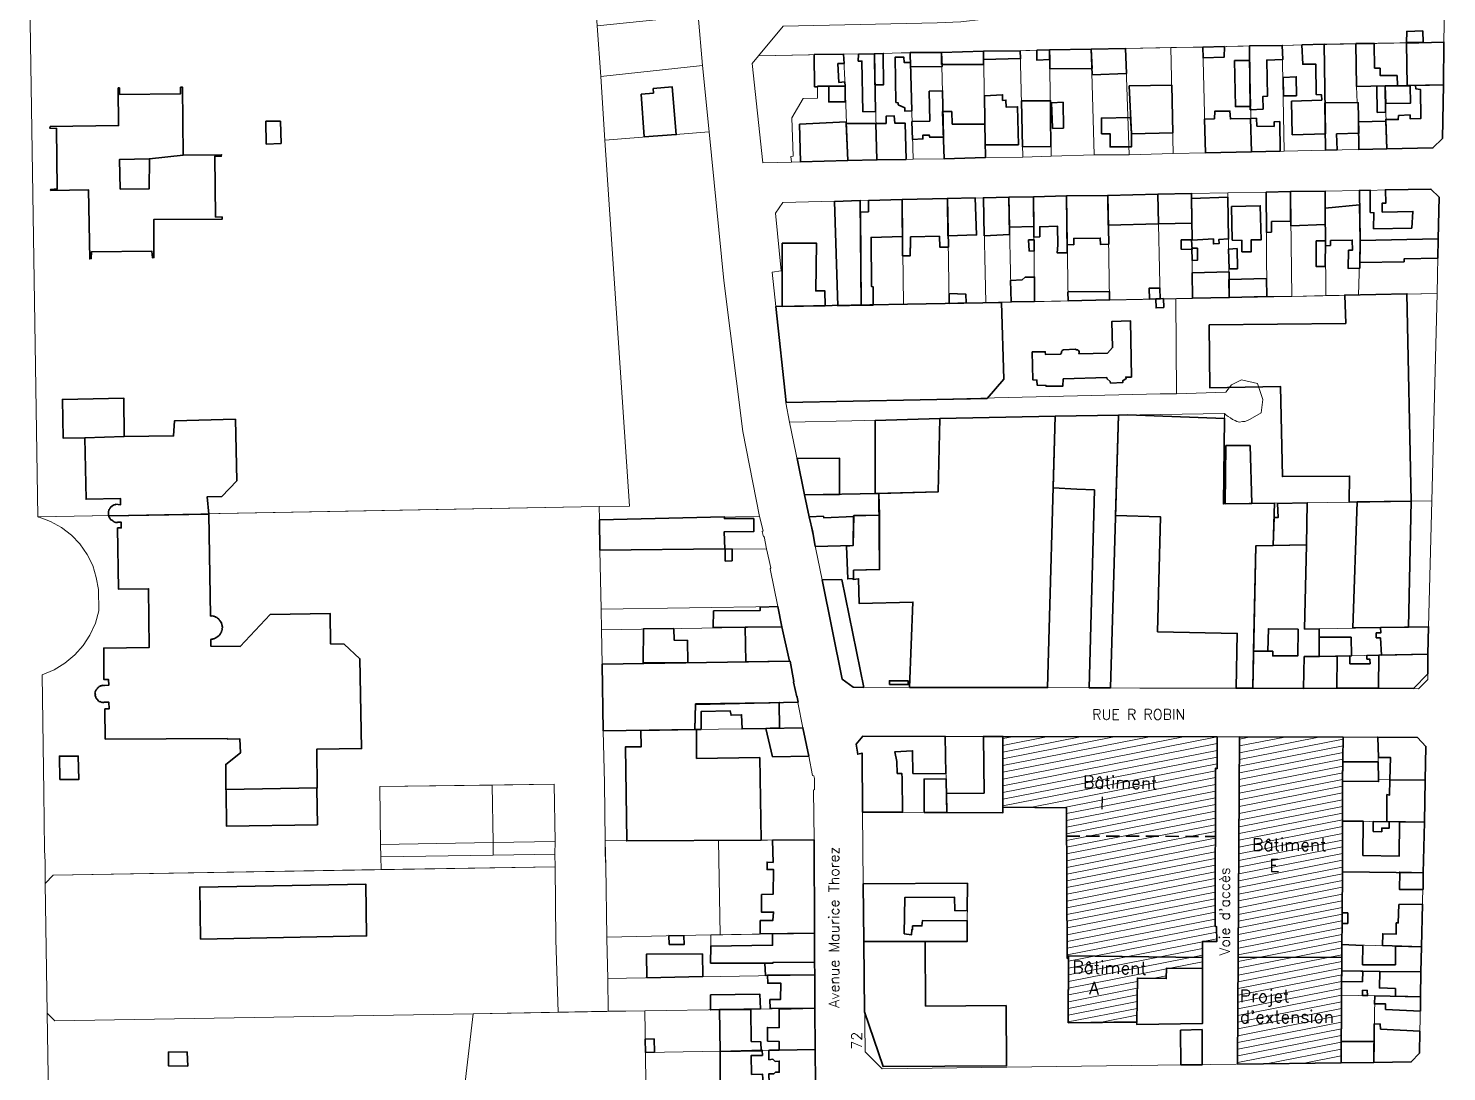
# Model space of a CAD drawing. Extents: x -6460 to -5341, y -3478 to -2628.
# Drawn here: x -6040.8 to -5699.8, y -3117.4 to -2866.6 of the extents above; entities that cross this region are included whole.
import ezdxf

# ---------------------------------------------------------------- set-up
doc = ezdxf.new("R2010")
doc.units = 0
doc.linetypes.add('CACHE2', pattern=[4.7625, 3.175, -1.5875])
for name, color, linetype, lineweight in [('Ar0-Hatch1', 1, 'CONTINUOUS', 5), ('Ar0-Texte1', 144, 'CONTINUOUS', 15), ('Ar1-Site', 6, 'CONTINUOUS', 18), ('Ar2-Coupe-Gras', 7, 'CONTINUOUS', 35)]:
    doc.layers.add(name, color=color, linetype=linetype, lineweight=lineweight)
doc.styles.get("Standard").update_dxf_attribs({"font": 'romans.shx'})

msp = doc.modelspace()

# ---------------------------------------------------------------- hatches: boundary and pattern name
at = {"layer": 'Ar0-Hatch1'}
h = msp.add_hatch(dxfattribs=at)
h.set_pattern_fill('ANSI31', color=256, scale=0.5, angle=146.1225)
h.set_pattern_definition([(191.122535, (-4026.601, -2250.621), (0.3062413, -1.5576818), [])])
h.paths.add_polyline_path([(-5790.67, -3089.57), (-5790.76, -3105.72), (-5774.26, -3105.46), (-5774.15, -3094.95), (-5767.2, -3095.07), (-5767.17, -3092.55), (-5758.52, -3092.65), (-5758.52, -3089.97)])
h.paths.add_polyline_path([(-5749.88, -3089.92), (-5725.01, -3090.01), (-5725, -3086.85), (-5724.84, -3069.36), (-5724.8, -3047.58), (-5724.63, -3037.02), (-5749.57, -3036.97)])
h.paths.add_polyline_path([(-5750.03, -3115.62), (-5725.16, -3115.32), (-5725.18, -3110.2), (-5725.12, -3110.2), (-5725.04, -3099.01), (-5725.02, -3093.16), (-5725.01, -3090.01), (-5749.88, -3089.92)])
h.paths.add_polyline_path([(-5791.02, -3090.21), (-5790.68, -3090.14), (-5790.67, -3089.57), (-5758.52, -3089.97), (-5758.52, -3086.16), (-5755.03, -3086.1), (-5755.08, -3082.6), (-5755.46, -3082.49), (-5755.37, -3044.5), (-5754.99, -3044.61), (-5754.97, -3036.95), (-5806.47, -3036.82), (-5806.46, -3053.82), (-5791.22, -3053.98)])

# ---------------------------------------------------------------- linework, layer by layer
at = {"layer": 'Ar1-Site', "flags": 128}
for points in [[(-5699.79, -2834.25), (-5700.43, -2869.92), (-5865.26, -2873.26), (-5859.28, -2866.14), (-5822.29, -2865.26), (-5816.57, -2865.03), (-5811.03, -2864.39), (-5805.38, -2863.37), (-5799.91, -2861.94), (-5794.6, -2860.08), (-5789.36, -2857.88), (-5784.4, -2855.2), (-5779.61, -2852.1), (-5774.96, -2848.75), (-5770.72, -2845.13), (-5766.76, -2841.02), (-5763.11, -2836.7), (-5759.77, -2832.18), (-5756.78, -2827.27), (-5754.16, -2822.26), (-5751.86, -2817.03), (-5750.11, -2811.74), (-5748.67, -2806.24), (-5747.95, -2801.91)], [(-6011.12, -3209.41), (-6011.55, -3178.29), (-6008.68, -3178.26), (-6009.22, -3143.45), (-5938.35, -3141.85), (-5933.83, -3103.52), (-5892.58, -3102.79), (-5892.4, -3112.84), (-5892.29, -3120.73), (-5892.02, -3132.65), (-5891.81, -3144.67), (-5892.02, -3155.06), (-5891.67, -3174.7), (-5891.59, -3180.62), (-5891.27, -3200.98), (-5890.98, -3217.13), (-5890.71, -3230.84), (-5890.57, -3241.16), (-5872.61, -3256.08), (-5877.27, -3261.68), (-5887.91, -3284.01), (-5889.47, -3286.12), (-5891.18, -3288.44), (-5892.62, -3288.97)]]:
    msp.add_lwpolyline(points, dxfattribs=at)
for points in [[(-6038.49, -2984.07), (-6040.78, -2839.19), (-6018.82, -2838.74), (-5974.63, -2837.88), (-5929.36, -2836.99), (-5905.94, -2837.07), (-5905.28, -2845.94), (-5904.66, -2856.43), (-5904.03, -2866.03), (-5903.17, -2878.19), (-5902.15, -2893.47), (-5896.27, -2981.49), (-5903.54, -2981.57), (-5955.18, -2982.54)], [(-5879.78, -2863.51), (-5878.67, -2875.53), (-5903.17, -2878.19), (-5904.03, -2866.03)], [(-5766.13, -2871.22), (-5758.41, -2871.15), (-5757.73, -2896.57), (-5765.52, -2896.75)], [(-5758.41, -2871.15), (-5747.22, -2870.84), (-5746.72, -2896.29), (-5757.73, -2896.57)], [(-5747.22, -2870.84), (-5739.32, -2870.72), (-5738.82, -2896.18), (-5746.72, -2896.29)], [(-5739.32, -2870.72), (-5729.21, -2870.44), (-5729.28, -2870.55), (-5728.88, -2895.94), (-5738.82, -2896.18)], [(-5729.21, -2870.44), (-5721.59, -2870.3), (-5721.45, -2880.62), (-5721.32, -2884.46), (-5721.05, -2884.5), (-5720.91, -2895.72), (-5728.88, -2895.94), (-5729.28, -2870.55)], [(-5721.59, -2870.3), (-5700.43, -2869.92), (-5700.56, -2880.2), (-5714.56, -2880.43), (-5721.45, -2880.62)], [(-5864.17, -2898.96), (-5866.79, -2875.09), (-5865.26, -2873.26), (-5844.83, -2872.84), (-5844.4, -2880.49), (-5851.05, -2880.54), (-5851.03, -2883.42), (-5854.53, -2883.47), (-5857.21, -2888.14), (-5856.93, -2897.35), (-5857.45, -2897.46), (-5857.28, -2898.77)], [(-5844.83, -2872.84), (-5837.38, -2872.72), (-5836.77, -2898.25), (-5843.77, -2898.37), (-5844.4, -2880.49)], [(-5837.38, -2872.72), (-5828.79, -2872.47), (-5828.08, -2898.07), (-5836.77, -2898.25)], [(-5828.79, -2872.47), (-5821.24, -2872.43), (-5820.63, -2897.96), (-5828.08, -2898.07)], [(-5821.24, -2872.43), (-5811.13, -2872.15), (-5810.69, -2897.71), (-5820.63, -2897.96)], [(-5811.13, -2872.15), (-5802.33, -2872.04), (-5801.72, -2897.57), (-5810.69, -2897.71)], [(-5802.33, -2872.04), (-5795.26, -2871.82), (-5794.83, -2897.38), (-5801.72, -2897.57)], [(-5795.26, -2871.82), (-5785.22, -2871.65), (-5784.54, -2897.07), (-5794.83, -2897.38)], [(-5785.22, -2871.65), (-5776.97, -2871.47), (-5776.09, -2897.03), (-5784.54, -2897.07)], [(-5776.97, -2871.47), (-5766.13, -2871.22), (-5765.52, -2896.75), (-5776.09, -2897.03)], [(-5878.67, -2875.53), (-5877.06, -2891.5), (-5902.15, -2893.47), (-5903.17, -2878.19)], [(-5843.77, -2898.37), (-5857.28, -2898.77), (-5857.45, -2897.46), (-5856.93, -2897.35), (-5857.21, -2888.14), (-5854.53, -2883.47), (-5851.03, -2883.42), (-5851.05, -2880.54), (-5844.4, -2880.49)], [(-5714.19, -2895.57), (-5720.91, -2895.72), (-5721.05, -2884.5), (-5721.32, -2884.46), (-5721.45, -2880.62), (-5714.56, -2880.43)], [(-5700.56, -2880.2), (-5700.81, -2893.12), (-5703.07, -2895.36), (-5714.19, -2895.57), (-5714.56, -2880.43)], [(-5869.02, -2963.54), (-5865, -2983.98), (-5882.32, -2984.24), (-5903.45, -2984.79), (-5903.48, -2984.62), (-5903.54, -2981.57), (-5896.27, -2981.49), (-5902.15, -2893.47), (-5877.06, -2891.5), (-5873.54, -2927.26)], [(-5720.77, -2905.59), (-5703.56, -2905.27), (-5701.55, -2907.21), (-5701.83, -2917.26), (-5720.57, -2917.61)], [(-5861.97, -2925.25), (-5859.79, -2924.91), (-5861.16, -2911.06), (-5859.42, -2908.46), (-5840.79, -2908.04), (-5840.52, -2933.18), (-5861.06, -2933.53)], [(-5840.79, -2908.04), (-5830.67, -2907.76), (-5830.41, -2932.91), (-5840.52, -2933.18)], [(-5830.67, -2907.76), (-5819.83, -2907.52), (-5819.36, -2932.8), (-5830.41, -2932.91)], [(-5819.83, -2907.52), (-5811.14, -2907.34), (-5810.6, -2932.52), (-5819.36, -2932.8)], [(-5811.14, -2907.34), (-5805.04, -2907.22), (-5804.5, -2932.4), (-5810.6, -2932.52)], [(-5805.04, -2907.22), (-5799.12, -2907.14), (-5798.85, -2932.28), (-5804.5, -2932.4)], [(-5799.12, -2907.14), (-5791.15, -2906.92), (-5790.78, -2932.14), (-5798.85, -2932.28)], [(-5791.15, -2906.92), (-5781.28, -2906.78), (-5780.84, -2931.89), (-5790.78, -2932.14)], [(-5781.28, -2906.78), (-5769.19, -2906.47), (-5768.65, -2931.65), (-5780.84, -2931.89)], [(-5769.19, -2906.47), (-5761.12, -2906.33), (-5760.86, -2931.47), (-5768.65, -2931.65)], [(-5761.12, -2906.33), (-5752.43, -2906.15), (-5752.06, -2931.36), (-5760.86, -2931.47)], [(-5752.43, -2906.15), (-5743.18, -2906.04), (-5743.02, -2931.11), (-5752.06, -2931.36)], [(-5743.18, -2906.04), (-5737.36, -2905.88), (-5736.99, -2931.1), (-5743.02, -2931.11)], [(-5737.36, -2905.88), (-5729.01, -2905.77), (-5728.85, -2930.85), (-5736.99, -2931.1)], [(-5729.01, -2905.77), (-5720.77, -2905.59), (-5720.57, -2917.61), (-5720.96, -2930.74), (-5728.85, -2930.85)], [(-5701.83, -2917.26), (-5702.04, -2930.35), (-5720.96, -2930.74), (-5720.57, -2917.61)], [(-5764.88, -2931.63), (-5764.71, -2954.46), (-5768.66, -2954.51), (-5811.74, -2955.51), (-5858.68, -2956.64), (-5861.06, -2933.53), (-5812.29, -2932.58), (-5769, -2931.72)], [(-5702.04, -2930.35), (-5702.68, -2955.04), (-5703.32, -2980.18), (-5733.28, -2980.67), (-5741.17, -2980.79), (-5753.47, -2980.95), (-5753.16, -2959.2), (-5752.81, -2959.59), (-5752.29, -2959.93), (-5751.77, -2960.28), (-5751.26, -2960.63), (-5750.67, -2960.87), (-5750.25, -2961.15), (-5749.6, -2961.29), (-5748.9, -2961.16), (-5748.28, -2961.12), (-5747.69, -2960.92), (-5747.03, -2960.61), (-5744.36, -2959.09), (-5744, -2955.87), (-5745.3, -2951.99), (-5749.08, -2951.11), (-5751.54, -2952.32), (-5752.9, -2954.11), (-5764.71, -2954.46), (-5764.88, -2931.63)], [(-5857.76, -2961.32), (-5858.68, -2956.64), (-5811.74, -2955.51), (-5768.66, -2954.51), (-5764.71, -2954.46), (-5752.9, -2954.11), (-5751.54, -2952.32), (-5749.08, -2951.11), (-5745.3, -2951.99), (-5744, -2955.87), (-5744.36, -2959.09), (-5747.03, -2960.61), (-5747.69, -2960.92), (-5748.28, -2961.12), (-5748.9, -2961.16), (-5749.6, -2961.29), (-5750.25, -2961.15), (-5750.67, -2960.87), (-5751.26, -2960.63), (-5751.77, -2960.28), (-5752.29, -2959.93), (-5752.81, -2959.59), (-5753.16, -2959.2), (-5778.72, -2959.64), (-5793.89, -2959.83), (-5801.85, -2960.05), (-5821.67, -2960.43), (-5842.8, -2960.99)], [(-5793.89, -2959.83), (-5795.73, -3025.08), (-5842.45, -3024.99), (-5845.08, -3023.08), (-5849.95, -2999.2), (-5853.02, -2984.06), (-5854.14, -2978.79), (-5857.76, -2961.32), (-5842.8, -2960.99), (-5821.67, -2960.43), (-5801.85, -2960.05)], [(-5780.59, -3025.16), (-5795.73, -3025.08), (-5793.89, -2959.83), (-5778.72, -2959.64)], [(-5746.38, -3025.27), (-5773.56, -3025.22), (-5780.59, -3025.16), (-5778.72, -2959.64), (-5753.16, -2959.2), (-5753.47, -2980.95), (-5741.17, -2980.79), (-5741.52, -2990.93), (-5745.64, -2991.02)], [(-5703.32, -2980.18), (-5704.11, -3010.48), (-5730.47, -3010.99), (-5733.96, -3011.04), (-5733.45, -2990.79), (-5733.28, -2980.67)], [(-5903.54, -2981.57), (-5903.48, -2984.62), (-5903.45, -2984.79), (-5903.37, -2992.07), (-5903.1, -3006.23), (-5903.02, -3011.25), (-5902.83, -3019.5), (-5902.58, -3035.46), (-5902.27, -3048), (-5902.14, -3061.93), (-5902.08, -3064.97), (-5901.95, -3067.92), (-5901.73, -3085.06), (-5901.73, -3085.51), (-5901.49, -3095), (-5901.38, -3102.9), (-5913.39, -3103.1), (-5913.93, -3085.75), (-5914.15, -3068.16), (-5914.21, -3065.11), (-5914.16, -3062.13), (-5914.36, -3048.31), (-5956.27, -3048.9), (-5956.14, -3062.82), (-5956.01, -3065.77), (-5955.95, -3068.82), (-6034.78, -3070.19), (-6036.73, -3072.19), (-6036.75, -3067.06), (-6036.88, -3064.12), (-6037.07, -3050.3), (-6037.5, -3022.04), (-6034.59, -3020.83), (-6032.02, -3019.25), (-6029.62, -3017.25), (-6027.64, -3014.97), (-6025.97, -3012.48), (-6024.65, -3009.61), (-6023.87, -3006.67), (-6023.89, -3001.54), (-6024.47, -2998.6), (-6025.29, -2995.79), (-6026.64, -2993.08), (-6028.39, -2990.55), (-6030.43, -2988.43), (-6032.85, -2986.65), (-6035.48, -2985.19), (-6038.21, -2984.11), (-6038.38, -2984.14), (-6038.49, -2984.07)], [(-5741.17, -2980.79), (-5733.28, -2980.67), (-5733.45, -2990.79), (-5741.52, -2990.93)], [(-5882.32, -2984.24), (-5865, -2983.98), (-5864.15, -2987.41), (-5864.39, -2987.55), (-5864.05, -2988.83), (-5863.87, -2988.8), (-5863.3, -2991.75), (-5903.37, -2992.07), (-5903.45, -2984.79)], [(-5863.3, -2991.75), (-5862.31, -2996.32), (-5862.45, -2996.53), (-5860.57, -3005.61), (-5903.1, -3006.23), (-5903.37, -2992.07)], [(-5734.22, -3025.31), (-5746.38, -3025.27), (-5745.64, -2991.02), (-5741.52, -2990.93), (-5733.45, -2990.79), (-5733.96, -3011.04), (-5730.47, -3010.99), (-5730.42, -3017.64), (-5734.02, -3017.63)], [(-5860.57, -3005.61), (-5859.62, -3010.46), (-5903.02, -3011.25), (-5903.1, -3006.23)], [(-5859.62, -3010.46), (-5857.81, -3018.74), (-5902.83, -3019.5), (-5903.02, -3011.25)], [(-5704.11, -3010.48), (-5704.34, -3017.1), (-5716.08, -3017.34), (-5726.12, -3017.51), (-5730.42, -3017.64), (-5730.47, -3010.99)], [(-5726.22, -3025.27), (-5734.22, -3025.31), (-5734.02, -3017.63), (-5730.42, -3017.64), (-5726.12, -3017.51)], [(-5716.14, -3025.27), (-5726.22, -3025.27), (-5726.12, -3017.51), (-5716.08, -3017.34)], [(-5704.34, -3017.1), (-5704.32, -3023.13), (-5706.58, -3025.37), (-5716.14, -3025.27), (-5716.08, -3017.34)], [(-5857.81, -3018.74), (-5857.63, -3018.71), (-5856.75, -3023.67), (-5856.82, -3023.77), (-5856.03, -3027.3), (-5855.86, -3027.27), (-5855.69, -3028.59), (-5855.76, -3028.69), (-5880.35, -3029.03), (-5880.58, -3035.19), (-5902.58, -3035.46), (-5902.83, -3019.5)], [(-5855.76, -3028.69), (-5854.57, -3034.76), (-5863.44, -3034.97), (-5880.58, -3035.19), (-5880.35, -3029.03)], [(-5854.57, -3034.76), (-5853.14, -3041.58), (-5861.83, -3041.76), (-5863.44, -3034.97)], [(-5853.14, -3041.58), (-5852.22, -3046.26), (-5851.94, -3046.3), (-5851.8, -3046.99), (-5851.74, -3049.59), (-5851.99, -3049.73), (-5851.89, -3061.68), (-5902.14, -3061.93), (-5902.27, -3048), (-5902.58, -3035.46), (-5880.58, -3035.19), (-5863.44, -3034.97), (-5861.83, -3041.76)], [(-5840.23, -3055.06), (-5840.32, -3040.86), (-5841.43, -3041.17), (-5841.73, -3038.71), (-5840.13, -3036.78), (-5820.32, -3036.84), (-5819.97, -3055.13)], [(-5839.62, -3112.63), (-5839.88, -3086.13), (-5815.05, -3086.11), (-5815, -3072.15), (-5840.08, -3072.31), (-5840.23, -3055.06), (-5819.97, -3055.13), (-5806.46, -3055.17), (-5806.47, -3036.82), (-5754.8, -3036.92), (-5733.01, -3036.95), (-5724.63, -3037.02), (-5724.8, -3047.58), (-5724.8, -3057.21), (-5724.84, -3069.36), (-5725, -3086.85), (-5725.02, -3093.16), (-5725.04, -3099.01), (-5725.16, -3115.32), (-5775.52, -3115.95), (-5835.48, -3116.76)], [(-5820.32, -3036.84), (-5806.47, -3036.82), (-5806.46, -3055.17), (-5819.97, -3055.13)], [(-5724.63, -3037.02), (-5716.35, -3037.01), (-5716.14, -3047.23), (-5716.14, -3047.68), (-5724.8, -3047.58)], [(-5716.35, -3037.01), (-5706.79, -3037.11), (-5704.76, -3039.23), (-5704.96, -3047.37), (-5716.14, -3047.23)], [(-5929.25, -3048.54), (-5914.36, -3048.31), (-5914.16, -3062.13), (-5929.05, -3062.36)], [(-5704.96, -3047.37), (-5705.13, -3057.48), (-5724.8, -3057.21), (-5724.8, -3047.58), (-5716.14, -3047.68), (-5716.14, -3047.23)], [(-5956.27, -3048.9), (-5929.25, -3048.54), (-5929.05, -3062.36), (-5956.14, -3062.82)], [(-5705.13, -3057.48), (-5705.44, -3069.6), (-5724.84, -3069.36), (-5724.8, -3057.21)], [(-5929.05, -3062.36), (-5914.16, -3062.13), (-5914.21, -3065.11), (-5929, -3065.41)], [(-5876.73, -3084.56), (-5901.73, -3085.06), (-5901.95, -3067.92), (-5902.14, -3061.93), (-5875.27, -3061.77), (-5875.09, -3061.74), (-5874.88, -3061.88), (-5874.47, -3084.56), (-5874.75, -3084.53), (-5874.92, -3084.56)], [(-5874.47, -3084.56), (-5874.88, -3061.88), (-5874.26, -3061.84), (-5851.89, -3061.68), (-5851.79, -3084.15), (-5873.85, -3084.53)], [(-5956.14, -3062.82), (-5929.05, -3062.36), (-5929, -3065.41), (-5956.01, -3065.77)], [(-5914.15, -3068.16), (-5955.95, -3068.82), (-5956.01, -3065.77), (-5929, -3065.41), (-5914.21, -3065.11)], [(-5913.93, -3085.75), (-5913.39, -3103.1), (-5933.83, -3103.52), (-6034.38, -3105.2), (-6036.28, -3103.33), (-6036.73, -3072.19), (-6034.78, -3070.19), (-5914.15, -3068.16)], [(-5839.88, -3086.13), (-5840.08, -3072.31), (-5815, -3072.15), (-5815.05, -3086.11)], [(-5705.44, -3069.6), (-5705.81, -3087.4), (-5725, -3086.85), (-5724.84, -3069.36)], [(-5851.78, -3091.08), (-5851.72, -3094.13), (-5901.49, -3095), (-5901.73, -3085.51), (-5901.73, -3085.06), (-5876.73, -3084.56), (-5876.75, -3091.31), (-5861.72, -3091.33), (-5861.75, -3091.15)], [(-5851.79, -3084.15), (-5851.78, -3091.08), (-5861.75, -3091.15), (-5861.72, -3091.33), (-5876.75, -3091.31), (-5876.73, -3084.56)], [(-5705.81, -3087.4), (-5705.97, -3093.46), (-5725.02, -3093.16), (-5725, -3086.85)], [(-5851.72, -3094.13), (-5851.67, -3102.13), (-5892.58, -3102.79), (-5901.38, -3102.9), (-5901.49, -3095)], [(-5705.97, -3093.46), (-5706.06, -3099.42), (-5717.07, -3099.24), (-5725.04, -3099.01), (-5725.02, -3093.16)], [(-5717.27, -3115.21), (-5725.16, -3115.32), (-5725.04, -3099.01), (-5717.07, -3099.24)], [(-5706.06, -3099.42), (-5706.28, -3112.96), (-5708.29, -3115.07), (-5717.27, -3115.21), (-5717.07, -3099.24)], [(-5851.67, -3102.13), (-5851.6, -3112.1), (-5892.4, -3112.84), (-5892.58, -3102.79)], [(-5938.35, -3141.85), (-6009.22, -3143.45), (-6008.68, -3178.26), (-6011.55, -3178.29), (-6035.04, -3178.76), (-6036.28, -3103.33), (-6034.38, -3105.2), (-5933.83, -3103.52)], [(-5851.6, -3112.1), (-5851.56, -3120.1), (-5892.29, -3120.73), (-5892.4, -3112.84)]]:
    msp.add_lwpolyline(points, close=True, dxfattribs=at)
at = {"layer": 'Ar2-Coupe-Gras', "linetype": 'CACHE2'}
msp.add_line((-5791.18, -3060.8), (-5755.41, -3060.88), dxfattribs=at)
at = {"layer": 'Ar2-Coupe-Gras'}
msp.add_line((-5749.88, -3089.92), (-5725.01, -3090.01), dxfattribs=at)
at = {"layer": 'Ar2-Coupe-Gras', "flags": 128}
for points in [[(-5705.54, -2867.23), (-5705.45, -2870), (-5709.4, -2870.06), (-5709.39, -2867.36)], [(-5753.21, -2871.02), (-5753.26, -2873.55), (-5758.35, -2873.74), (-5758.41, -2871.15)], [(-5743.88, -2886.02), (-5746.99, -2886.18), (-5747.22, -2870.84), (-5739.32, -2870.72), (-5739.2, -2874.12), (-5743.04, -2874.24), (-5742.86, -2882.94), (-5743.94, -2882.97)], [(-5737.05, -2884.13), (-5736.9, -2892.2), (-5728.93, -2891.99), (-5729.21, -2870.44), (-5734.58, -2870.6), (-5734.39, -2875.24), (-5731.23, -2875.25), (-5731.15, -2882.53), (-5729.87, -2882.63), (-5729.81, -2883.88)], [(-5715.76, -2876.17), (-5715.76, -2877.97), (-5711.71, -2877.98), (-5711.58, -2880.48), (-5714.56, -2880.43), (-5721.45, -2880.62), (-5721.59, -2870.3), (-5717.19, -2870.24), (-5717.11, -2876.16)], [(-5709.47, -2870.16), (-5709.26, -2880.38), (-5700.56, -2880.2), (-5700.43, -2869.92)], [(-5846.19, -2875.08), (-5844.66, -2875.05), (-5844.83, -2872.84), (-5851.82, -2872.95), (-5851.75, -2880.68), (-5851.02, -2880.71), (-5851.05, -2880.54), (-5844.4, -2880.49), (-5844.5, -2879.52), (-5845.92, -2879.62)], [(-5840.13, -2886.67), (-5837.08, -2886.61), (-5837.38, -2872.72), (-5841.23, -2872.85), (-5841.27, -2874.48), (-5840.36, -2874.48)], [(-5837.27, -2880.17), (-5835.19, -2880.21), (-5835.23, -2872.66), (-5837.38, -2872.72)], [(-5832.19, -2884.48), (-5831.64, -2884.55), (-5831.64, -2885), (-5830.05, -2885.77), (-5830.08, -2886.5), (-5828.39, -2886.43), (-5828.69, -2874.8), (-5830.22, -2874.82), (-5830.28, -2873.58), (-5832.36, -2873.54)], [(-5828.66, -2875.87), (-5821.11, -2875.82), (-5821.24, -2872.43), (-5828.79, -2872.47)], [(-5821.21, -2875.3), (-5811.14, -2875.3), (-5811.13, -2872.15), (-5821.24, -2872.43)], [(-5811.1, -2874.13), (-5802.23, -2873.91), (-5802.33, -2872.04), (-5811.13, -2872.15)], [(-5795.17, -2874.14), (-5798.28, -2874.31), (-5798.31, -2871.88), (-5795.26, -2871.82)], [(-5795.17, -2876.39), (-5785.03, -2876.29), (-5785.22, -2871.65), (-5795.26, -2871.82)], [(-5785, -2877.81), (-5776.79, -2877.46), (-5776.97, -2871.47), (-5785.22, -2871.65)], [(-5750.77, -2874.32), (-5747.16, -2874.33), (-5746.96, -2885.45), (-5750.56, -2885.44)], [(-6018.69, -2905.31), (-6011.7, -2905.19), (-6011.67, -2897.99), (-6003.57, -2897.12), (-5994.32, -2897.01), (-5994.42, -2897.39), (-5995.95, -2897.42), (-5995.79, -2911.97), (-5994.16, -2912.01), (-5994.16, -2912.46), (-6010.61, -2912.54), (-6010.61, -2921.72), (-6010.96, -2921.79), (-6011.09, -2920.19), (-6025.64, -2920.35), (-6025.68, -2921.98), (-6026.02, -2922.05), (-6026.31, -2905.46), (-6035.46, -2905.64), (-6035.42, -2905.36), (-6033.83, -2905.23), (-6033.99, -2890.68), (-6035.62, -2890.64), (-6035.51, -2890.26), (-6019.09, -2890), (-6019.17, -2880.93), (-6018.89, -2880.96), (-6018.86, -2882.49), (-6004.21, -2882.39), (-6004.17, -2880.77), (-6003.72, -2880.77), (-6003.57, -2897.12), (-6011.67, -2897.99), (-6018.84, -2898.14)], [(-5890.51, -2882.18), (-5890.54, -2881.1), (-5886.03, -2880.67), (-5885.03, -2892.17), (-5892.76, -2892.7), (-5893.42, -2882.48)], [(-5848.35, -2880.55), (-5848.33, -2884.32), (-5844.38, -2884.27), (-5844.4, -2880.49)], [(-5776.1, -2880.47), (-5765.89, -2880.27), (-5765.61, -2891.73), (-5775.55, -2891.97)], [(-5735.87, -2882.82), (-5739.02, -2882.81), (-5739.07, -2878.41), (-5735.95, -2878.25)], [(-5716.6, -2880.56), (-5716.45, -2886.83), (-5714.47, -2886.81), (-5714.56, -2880.43)], [(-5708.53, -2880.42), (-5708.51, -2884.64), (-5714.43, -2884.73), (-5714.56, -2880.43)], [(-5711.36, -2887.54), (-5708.59, -2887.45), (-5708.59, -2888.35), (-5705.99, -2888.29), (-5706.11, -2881.29), (-5707.22, -2881.15), (-5707.28, -2880.35), (-5700.56, -2880.2), (-5700.81, -2893.12), (-5703.07, -2895.36), (-5714.19, -2895.57), (-5714.41, -2888.5), (-5711.43, -2888.55)], [(-5824.03, -2888.91), (-5828.33, -2889.03), (-5828.2, -2893.33), (-5825.71, -2893.2), (-5825.7, -2892.3), (-5824.18, -2892.27), (-5824.08, -2892.79), (-5820.75, -2892.76), (-5820.96, -2881.64), (-5824.18, -2881.74)], [(-5802.75, -2894.62), (-5810.75, -2894.66), (-5810.92, -2882.82), (-5806.55, -2882.59), (-5806.56, -2883.94), (-5805.76, -2883.88), (-5805.7, -2885.57), (-5802.93, -2885.48)], [(-5795, -2887.79), (-5794.92, -2895.06), (-5801.75, -2895.14), (-5802.02, -2884.13), (-5801.95, -2884.03), (-5800.6, -2884.03), (-5795.03, -2884.01)], [(-5791.98, -2884.41), (-5791.93, -2890.6), (-5794.53, -2890.67), (-5794.56, -2890.49), (-5794.75, -2884.5)], [(-5729.05, -2884.54), (-5721.32, -2884.46), (-5721.05, -2884.5), (-5720.86, -2891.84), (-5726.23, -2892), (-5726.11, -2895.84), (-5728.88, -2895.94)], [(-5834.53, -2889.53), (-5837.05, -2889.49), (-5836.77, -2898.25), (-5829.77, -2898.14), (-5829.95, -2889.44), (-5832.48, -2889.4), (-5832.65, -2887.63), (-5834.52, -2887.73)], [(-5818.72, -2886.6), (-5820.97, -2886.6), (-5820.63, -2897.96), (-5810.69, -2897.71), (-5810.84, -2889.64), (-5818.66, -2889.65)], [(-5782.76, -2891.95), (-5780.68, -2891.99), (-5780.69, -2895.14), (-5775.56, -2895.13), (-5775.55, -2891.97), (-5775.78, -2888.06), (-5782.78, -2888.18)], [(-5755.56, -2888.4), (-5757.98, -2888.43), (-5757.73, -2896.57), (-5746.72, -2896.29), (-5746.93, -2888.33), (-5751.78, -2888.38), (-5751.88, -2886.51), (-5755.48, -2886.5)], [(-5739.87, -2889.01), (-5739.82, -2896.11), (-5746.72, -2896.29), (-5746.93, -2888.33), (-5745.51, -2888.23), (-5745.41, -2890.1), (-5741.26, -2890.18), (-5741.29, -2889.11)], [(-5980.16, -2888.92), (-5980.01, -2894.28), (-5983.57, -2894.45), (-5983.66, -2888.97)], [(-5855.38, -2889.67), (-5844.15, -2889.08), (-5843.77, -2898.37), (-5855.13, -2898.71)], [(-5837.05, -2889.49), (-5844.15, -2889.53), (-5843.77, -2898.37), (-5836.77, -2898.25)], [(-5720.96, -2889.07), (-5714.41, -2888.95), (-5714.19, -2895.57), (-5720.91, -2895.72)], [(-5718.19, -2910.93), (-5718.17, -2905.53), (-5720.77, -2905.59), (-5720.57, -2917.61), (-5701.83, -2917.26), (-5701.55, -2907.21), (-5703.56, -2905.27), (-5714.5, -2905.44), (-5714.41, -2908.66), (-5715.31, -2908.66), (-5715.25, -2910.8), (-5707.9, -2910.62), (-5708.19, -2914.64), (-5717.34, -2914.82), (-5717.29, -2910.94)], [(-5846.95, -2908.26), (-5846.17, -2933.3), (-5840.52, -2933.18), (-5840.79, -2908.04)], [(-5840.69, -2910.81), (-5838.82, -2910.71), (-5838.81, -2908.01), (-5830.67, -2907.76), (-5830.63, -2916.66), (-5838.15, -2916.88), (-5838.08, -2928.66), (-5837.7, -2928.76), (-5837.65, -2933.16), (-5840.52, -2933.18)], [(-5828.73, -2916.74), (-5828.67, -2919.34), (-5828.81, -2919.54), (-5828.81, -2921.34), (-5830.61, -2921.34), (-5830.67, -2907.76), (-5819.83, -2907.52), (-5819.59, -2919.26), (-5821.67, -2919.22), (-5821.73, -2916.62)], [(-5819.69, -2916.49), (-5812.79, -2916.3), (-5813.11, -2907.37), (-5819.83, -2907.52)], [(-5804.9, -2916.19), (-5810.96, -2916.48), (-5811.14, -2907.34), (-5805.04, -2907.22)], [(-5799.07, -2914.24), (-5804.89, -2914.39), (-5805.04, -2907.22), (-5799.12, -2907.14)], [(-5797.59, -2916.74), (-5799.01, -2916.83), (-5799.12, -2907.14), (-5791.15, -2906.92), (-5790.99, -2920.57), (-5793.41, -2920.59), (-5793.23, -2918.76), (-5793.32, -2914.19), (-5797.62, -2914.31)], [(-5789.39, -2918.63), (-5791.02, -2918.59), (-5791.15, -2906.92), (-5781.28, -2906.78), (-5781.04, -2918.52), (-5783.02, -2918.55), (-5783.05, -2917.03), (-5789.42, -2917.11)], [(-5781.13, -2913.95), (-5769.04, -2913.64), (-5769.19, -2906.47), (-5781.28, -2906.78)], [(-5769.04, -2913.64), (-5761.08, -2913.43), (-5761.12, -2906.33), (-5769.19, -2906.47)], [(-5755.82, -2917.25), (-5760.99, -2917.55), (-5761.16, -2907.5), (-5752.4, -2907.22), (-5752.22, -2917.26), (-5754.54, -2917.36), (-5754.44, -2918.33), (-5755.86, -2918.43)], [(-5741.93, -2915.6), (-5743.07, -2915.74), (-5743.18, -2906.04), (-5737.36, -2905.88), (-5737.32, -2912.98), (-5741.89, -2913.07)], [(-5737.28, -2914.06), (-5728.97, -2913.77), (-5729.01, -2905.77), (-5737.36, -2905.88)], [(-5751.36, -2917.54), (-5749, -2917.62), (-5749.01, -2920.32), (-5746.76, -2920.33), (-5746.78, -2917.46), (-5744.36, -2917.43), (-5744.61, -2909.29), (-5751.5, -2909.47)], [(-5727.71, -2918.83), (-5728.95, -2918.9), (-5729.03, -2909.82), (-5720.71, -2909.09), (-5720.57, -2917.61), (-5720.69, -2924.29), (-5723.46, -2924.39), (-5723.35, -2919.96), (-5722.45, -2919.96), (-5722.47, -2917.54), (-5727.67, -2917.66)], [(-5859.56, -2918.3), (-5859.54, -2933.5), (-5849.22, -2933.36), (-5849.31, -2929.69), (-5851.46, -2929.75), (-5851.28, -2918.29)], [(-5800.33, -2917.45), (-5798.98, -2917.46), (-5798.99, -2920.16), (-5800.17, -2920.12)], [(-5763.62, -2917.44), (-5761.09, -2917.48), (-5760.99, -2919.8), (-5763.62, -2919.69)], [(-5731.17, -2917.71), (-5728.91, -2917.72), (-5728.97, -2923.85), (-5731.12, -2923.91)], [(-5710.02, -2922.74), (-5720.69, -2922.94), (-5720.57, -2917.61), (-5701.83, -2917.26), (-5701.91, -2921.86), (-5709.98, -2922.01)], [(-5759.71, -2919.46), (-5761.06, -2919.45), (-5760.93, -2922.4), (-5759.68, -2922.33)], [(-5750.15, -2919.56), (-5752.2, -2919.69), (-5752.07, -2924.43), (-5750.1, -2924.41)], [(-5760.98, -2925.38), (-5752.11, -2925.16), (-5752.06, -2931.36), (-5760.86, -2931.47)], [(-5801.85, -2927.11), (-5804.62, -2927.21), (-5804.5, -2932.4), (-5798.85, -2932.28), (-5798.84, -2926.43), (-5801.09, -2926.42)], [(-5771.25, -2931.71), (-5771.31, -2929.12), (-5768.71, -2929.06), (-5768.65, -2931.65)], [(-5752.12, -2926.96), (-5743.07, -2926.72), (-5743.02, -2931.11), (-5752.06, -2931.36)], [(-5810.29, -2955.59), (-5806.26, -2950.93), (-5806.82, -2932.5), (-5861.06, -2933.53), (-5858.61, -2956.54)], [(-5819.39, -2930.38), (-5815.4, -2930.5), (-5815.34, -2932.64), (-5819.36, -2932.8)], [(-5790.85, -2929.99), (-5780.87, -2929.92), (-5780.84, -2931.89), (-5790.78, -2932.14)], [(-5767.85, -2931.59), (-5767.79, -2933.73), (-5769.66, -2933.83), (-5769.72, -2931.68)], [(-5756.9, -2937.89), (-5724.03, -2937.55), (-5724.28, -2930.76), (-5709.32, -2930.43), (-5708.34, -2980.27), (-5723.23, -2980.5), (-5723.11, -2974.26), (-5739.28, -2974.38), (-5739.77, -2952.7), (-5756.7, -2953.06)], [(-5799.45, -2944.37), (-5799.3, -2951.09), (-5798.29, -2951.16), (-5798.23, -2952.41), (-5796.15, -2952.45), (-5796.12, -2952.62), (-5792.06, -2952.63), (-5791.95, -2950.9), (-5781.49, -2950.56), (-5781.42, -2950.9), (-5780.66, -2951.56), (-5780.6, -2951.91), (-5777.65, -2951.78), (-5777.65, -2951.33), (-5776.85, -2950.81), (-5776.92, -2950.47), (-5775.57, -2950.47), (-5775.8, -2936.93), (-5780.27, -2937.09), (-5780.12, -2943.36), (-5781.3, -2944.67), (-5788.19, -2944.85), (-5788.16, -2944.58), (-5788.12, -2944.3), (-5788.26, -2944.06), (-5788.47, -2943.92), (-5788.74, -2943.88), (-5789.12, -2943.78), (-5791.9, -2943.87), (-5792.14, -2944.01), (-5792.21, -2944.11), (-5792.35, -2944.32), (-5792.42, -2944.42), (-5792.38, -2944.6), (-5792.59, -2944.91), (-5796.26, -2945), (-5796.3, -2944.38)], [(-6017.71, -2964.78), (-6027.2, -2965.03), (-6032.4, -2965.15), (-6032.61, -2955.83), (-6017.82, -2955.53)], [(-5828.94, -3025.04), (-5828.11, -3004.54), (-5841, -3004.91), (-5841.19, -2998.92), (-5842.5, -2999.09), (-5842.36, -2998.88), (-5842.39, -2996.91), (-5836.12, -2996.75), (-5836.31, -2978.43), (-5822.07, -2978.06), (-5821.67, -2960.43), (-5793.89, -2959.83), (-5795.73, -3025.08)], [(-5794.36, -2977.11), (-5793.89, -2959.83), (-5778.72, -2959.64), (-5780.59, -3025.16), (-5785.72, -3025.18), (-5784.46, -2977.6), (-5788.72, -2977.44)], [(-5769.29, -3011.69), (-5750.14, -3012.07), (-5750.43, -3025.26), (-5746.38, -3025.27), (-5745.64, -2991.02), (-5741.52, -2990.93), (-5741.17, -2980.79), (-5753.47, -2980.95), (-5753.19, -2960.38), (-5776.4, -2959.54), (-5778.72, -2959.64), (-5779.38, -2983.71), (-5768.61, -2984.02)], [(-5997.41, -2983.38), (-6021.44, -2983.78), (-6021.55, -2983.71), (-6021.48, -2983.61), (-6021.51, -2983.44), (-6021.55, -2983.26), (-6021.48, -2983.16), (-6021.51, -2982.99), (-6021.55, -2982.81), (-6021.48, -2982.71), (-6021.41, -2982.61), (-6021.44, -2982.43), (-6021.37, -2982.33), (-6021.3, -2982.22), (-6021.23, -2982.12), (-6021.16, -2982.02), (-6021.09, -2981.91), (-6021.02, -2981.81), (-6020.95, -2981.71), (-6020.88, -2981.6), (-6020.71, -2981.57), (-6020.64, -2981.46), (-6020.57, -2981.36), (-6020.4, -2981.33), (-6020.33, -2981.22), (-6020.15, -2981.19), (-6020.08, -2981.09), (-6019.98, -2981.16), (-6019.81, -2981.12), (-6019.74, -2981.02), (-6018.63, -2981.16), (-6018.66, -2979.64), (-6026.9, -2979.82), (-6027.2, -2965.03), (-6017.71, -2964.78), (-6005.87, -2964.61), (-6005.68, -2960.98), (-5990.99, -2960.61), (-5990.7, -2975.4), (-5994.28, -2979.16), (-5997.77, -2979.22)], [(-5837.15, -2960.87), (-5837.21, -2978.43), (-5822.07, -2978.06), (-5821.67, -2960.43)], [(-5855.95, -2970.05), (-5845.8, -2969.95), (-5845.8, -2978.68), (-5854.14, -2978.79)], [(-5752.9, -2966.89), (-5753.02, -2980.95), (-5746.65, -2980.87), (-5747.05, -2966.91)], [(-5836.18, -2983.63), (-5836.31, -2978.43), (-5854.14, -2978.79), (-5853.02, -2984.06), (-5849.62, -2983.93), (-5849.56, -2984.28), (-5842.42, -2983.95), (-5842.28, -2983.75)], [(-5721.26, -2980.47), (-5722.33, -3010.74), (-5708.96, -3010.54), (-5708.34, -2980.27)], [(-6021.44, -2983.78), (-5997.41, -2983.38), (-5997, -3007.86), (-5996.83, -3007.83), (-5996.73, -3007.9), (-5996.55, -3007.87), (-5996.27, -3007.9), (-5996.17, -3007.97), (-5996.07, -3008.04), (-5995.79, -3008.08), (-5995.69, -3008.15), (-5995.48, -3008.28), (-5995.38, -3008.35), (-5995.27, -3008.42), (-5995.06, -3008.56), (-5994.96, -3008.63), (-5994.93, -3008.81), (-5994.72, -3008.95), (-5994.69, -3009.12), (-5994.58, -3009.19), (-5994.44, -3009.43), (-5994.34, -3009.5), (-5994.31, -3009.67), (-5994.27, -3009.85), (-5994.24, -3010.02), (-5994.2, -3010.19), (-5994.17, -3010.37), (-5994.14, -3010.54), (-5994.1, -3010.71), (-5994.24, -3010.92), (-5994.21, -3011.09), (-5994.17, -3011.27), (-5994.31, -3011.47), (-5994.38, -3011.58), (-5994.35, -3011.75), (-5994.49, -3011.96), (-5994.56, -3012.06), (-5994.7, -3012.27), (-5994.77, -3012.37), (-5994.84, -3012.48), (-5994.97, -3012.68), (-5995.15, -3012.72), (-5995.22, -3012.82), (-5995.46, -3012.96), (-5995.53, -3013.06), (-5995.7, -3013.1), (-5995.77, -3013.2), (-5996.02, -3013.34), (-5996.19, -3013.37), (-5996.36, -3013.41), (-5996.54, -3013.44), (-5996.71, -3013.48), (-5996.88, -3013.51), (-5996.92, -3015.14), (-5989.89, -3015.2), (-5982.66, -3007.56), (-5968.22, -3007.33), (-5968.14, -3014.61), (-5964.88, -3014.69), (-5961.05, -3018.16), (-5960.67, -3039.78), (-5971.44, -3039.92), (-5971.33, -3049.16), (-5993.29, -3049.61), (-5993.31, -3043.58), (-5989.8, -3040.82), (-5989.93, -3037.43), (-5992.98, -3037.49), (-5993.01, -3037.32), (-6022.31, -3037.5), (-6022.39, -3030.22), (-6021.32, -3030.19), (-6021.45, -3028.6), (-6022.53, -3028.63), (-6022.7, -3028.66), (-6022.87, -3028.7), (-6022.98, -3028.63), (-6023.15, -3028.66), (-6023.25, -3028.59), (-6023.36, -3028.52), (-6023.46, -3028.45), (-6023.63, -3028.49), (-6023.74, -3028.42), (-6023.84, -3028.35), (-6023.95, -3028.28), (-6024.05, -3028.21), (-6024.08, -3028.04), (-6024.19, -3027.97), (-6024.29, -3027.9), (-6024.39, -3027.83), (-6024.43, -3027.65), (-6024.53, -3027.58), (-6024.57, -3027.41), (-6024.6, -3027.24), (-6024.7, -3027.17), (-6024.74, -3027), (-6024.67, -3026.89), (-6024.7, -3026.72), (-6024.74, -3026.55), (-6024.77, -3026.37), (-6024.7, -3026.27), (-6024.73, -3026.09), (-6024.66, -3025.99), (-6024.53, -3025.78), (-6024.46, -3025.68), (-6024.39, -3025.58), (-6024.32, -3025.47), (-6024.25, -3025.37), (-6024.18, -3025.27), (-6024.11, -3025.16), (-6024.04, -3025.06), (-6023.87, -3025.02), (-6023.8, -3024.92), (-6023.73, -3024.82), (-6023.55, -3024.78), (-6023.48, -3024.68), (-6023.31, -3024.64), (-6023.14, -3024.61), (-6022.96, -3024.58), (-6022.79, -3024.54), (-6022.69, -3024.61), (-6022.51, -3024.58), (-6021.44, -3024.55), (-6021.54, -3023.13), (-6022.61, -3023.16), (-6022.66, -3015.61), (-6011.71, -3015.44), (-6011.87, -3001.34), (-6019.15, -3001.42), (-6019.34, -2986.7), (-6018.44, -2986.7), (-6018.44, -2985.35), (-6019.34, -2985.35), (-6019.41, -2985.45), (-6019.51, -2985.38), (-6019.68, -2985.42), (-6019.79, -2985.35), (-6019.96, -2985.38), (-6020.06, -2985.31), (-6020.17, -2985.24), (-6020.38, -2985.1), (-6020.48, -2985.03), (-6020.58, -2984.96), (-6020.69, -2984.89), (-6020.79, -2984.82), (-6020.89, -2984.75), (-6021, -2984.68), (-6021.1, -2984.61), (-6021.13, -2984.44), (-6021.24, -2984.37), (-6021.27, -2984.2), (-6021.38, -2984.13), (-6021.41, -2983.96)], [(-5836.18, -2983.63), (-5836.12, -2996.75), (-5839.45, -2996.78), (-5842.39, -2996.91), (-5842.36, -2998.88), (-5843.79, -2998.98), (-5844.07, -2991.12), (-5842.48, -2990.98), (-5842.28, -2983.75), (-5839.41, -2983.72)], [(-5741.22, -2984.21), (-5740.32, -2984.22), (-5740.45, -2980.82), (-5733.28, -2980.67), (-5733.45, -2990.79), (-5741.52, -2990.93)], [(-5866.35, -2984.43), (-5873.45, -2984.47), (-5873.45, -2984.02), (-5903.45, -2984.79), (-5903.37, -2992.07), (-5873.37, -2991.75), (-5873.46, -2987.63), (-5866.36, -2987.58)], [(-5851.62, -2991.16), (-5842.48, -2990.98), (-5842.42, -2983.95), (-5849.56, -2984.28), (-5849.62, -2983.93), (-5853.02, -2984.06), (-5852.2, -2987.76)], [(-5871.55, -2994.63), (-5871.57, -2991.75), (-5873.27, -2991.82), (-5873.25, -2994.69)], [(-5741.57, -3016.32), (-5746.24, -3016.34), (-5746.38, -3025.27), (-5734.22, -3025.31), (-5734.02, -3017.63), (-5730.42, -3017.64), (-5730.47, -3010.99), (-5733.96, -3011.04), (-5733.45, -2990.79), (-5745.64, -2991.02), (-5746.24, -3016.34), (-5742.81, -3016.38), (-5742.62, -3010.95), (-5735.49, -3011.07), (-5735.58, -3017.48), (-5741.61, -3017.5)], [(-5845.21, -2999.08), (-5839.92, -3025.04), (-5842.45, -3024.99), (-5845.08, -3023.08), (-5849.95, -2999.2)], [(-5876.02, -3006.67), (-5876.14, -3010.65), (-5859.62, -3010.46), (-5860.57, -3005.61), (-5864.87, -3005.73), (-5864.8, -3006.53)], [(-5882.23, -3019.05), (-5893, -3019.18), (-5892.9, -3010.98), (-5885.63, -3010.9), (-5885.53, -3013.67), (-5882.28, -3013.75)], [(-5868.3, -3018.92), (-5868.41, -3010.57), (-5859.62, -3010.46), (-5857.81, -3018.74)], [(-5715.65, -3013.11), (-5715.46, -3017.3), (-5704.34, -3017.1), (-5704.11, -3010.48), (-5715.68, -3010.69), (-5715.61, -3011.94), (-5716.69, -3011.97), (-5716.72, -3013.14)], [(-5730.44, -3012.96), (-5722.78, -3012.99), (-5722.63, -3017.45), (-5730.42, -3017.64)], [(-5734.02, -3017.63), (-5734.22, -3025.31), (-5726.22, -3025.27), (-5726.12, -3017.51)], [(-5723.05, -3019.43), (-5723.08, -3017.45), (-5726.12, -3017.51), (-5726.22, -3025.27), (-5716.14, -3025.27), (-5716.08, -3017.34), (-5718.95, -3017.36), (-5718.96, -3018.26), (-5718.23, -3018.3), (-5718.2, -3019.37)], [(-5704.32, -3021.77), (-5707.76, -3025.33), (-5716.14, -3025.27), (-5716.08, -3017.34), (-5704.34, -3017.1)], [(-5856.82, -3023.77), (-5856.03, -3027.3), (-5855.93, -3027.37), (-5855.69, -3028.59), (-5880.42, -3029.13), (-5880.58, -3035.19), (-5902.58, -3035.46), (-5902.83, -3019.5), (-5857.63, -3018.71), (-5856.75, -3023.67)], [(-5833.76, -3024.36), (-5833.75, -3023.46), (-5829.25, -3023.48), (-5829.25, -3024.38)], [(-5863.44, -3034.97), (-5869.19, -3035.02), (-5869.31, -3031.63), (-5871.81, -3031.76), (-5872.01, -3030.72), (-5879.01, -3030.83), (-5879.06, -3035.16), (-5880.58, -3035.19), (-5880.35, -3029.03), (-5862.41, -3028.74), (-5860.26, -3028.68), (-5860.22, -3034.88), (-5862.47, -3034.87)], [(-5861.83, -3041.76), (-5863.44, -3034.97), (-5854.57, -3034.76), (-5853.14, -3041.58)], [(-5864.56, -3061.74), (-5864.95, -3041.93), (-5880.12, -3042.12), (-5880.13, -3035.19), (-5893.5, -3035.39), (-5893.44, -3039.34), (-5897.22, -3039.36), (-5896.91, -3061.98)], [(-5831.89, -3045.77), (-5832.01, -3042.83), (-5832.46, -3040.58), (-5828.2, -3040.28), (-5828.11, -3045.75), (-5820.18, -3045.81), (-5820.32, -3036.84), (-5840.13, -3036.78), (-5841.73, -3038.71), (-5841.36, -3041.07), (-5840.32, -3040.86), (-5840.23, -3055.06), (-5830.6, -3055.06), (-5830.68, -3046.89), (-5830.81, -3045.74)], [(-5820.06, -3050.56), (-5810.98, -3050.48), (-5811.14, -3036.84), (-5806.47, -3036.82), (-5806.46, -3053.82), (-5806.46, -3055.17), (-5819.97, -3055.13)], [(-5790.76, -3105.72), (-5774.35, -3105.46), (-5774.31, -3106.09), (-5758.52, -3105.86), (-5758.52, -3086.16), (-5755.03, -3086.1), (-5755.08, -3082.6), (-5755.46, -3082.49), (-5755.37, -3044.5), (-5754.99, -3044.61), (-5754.97, -3036.95), (-5806.47, -3036.82), (-5806.46, -3053.82), (-5791.22, -3053.98), (-5791.02, -3090.21), (-5790.68, -3090.14)], [(-5749.57, -3036.97), (-5750.03, -3115.62), (-5725.16, -3115.32), (-5725.04, -3099.01), (-5724.84, -3069.36), (-5724.8, -3047.58), (-5724.63, -3037.02)], [(-5716.19, -3041.93), (-5713.32, -3041.9), (-5713.44, -3047.24), (-5704.96, -3047.37), (-5704.76, -3039.23), (-5706.79, -3037.11), (-5716.35, -3037.01)], [(-6033.19, -3047.19), (-6033.31, -3041.55), (-6028.8, -3041.56), (-6028.68, -3047.21)], [(-5716.27, -3042.93), (-5724.72, -3042.97), (-5724.8, -3047.58), (-5716.14, -3047.68), (-5716.14, -3047.23)], [(-5820.11, -3047.06), (-5825.41, -3047.11), (-5825.37, -3055.11), (-5819.97, -3055.13), (-5820.03, -3051.63)], [(-5714.18, -3050.8), (-5714.17, -3057.28), (-5705.13, -3057.48), (-5704.96, -3047.37), (-5713.44, -3047.24), (-5713.52, -3050.94)], [(-5993.29, -3049.61), (-5971.33, -3049.16), (-5971.44, -3049.54), (-5971.29, -3058.06), (-5993.18, -3058.41), (-5993.23, -3049.96)], [(-5719.94, -3065.43), (-5719.85, -3057.22), (-5724.8, -3057.21), (-5724.84, -3069.36), (-5705.44, -3069.6), (-5705.13, -3057.48), (-5711.08, -3057.39), (-5711.18, -3065.6)], [(-5717.46, -3059.73), (-5717.49, -3057.3), (-5713.61, -3057.35), (-5713.58, -3058.87), (-5715.38, -3058.87), (-5715.39, -3059.77)], [(-5864.5, -3074.86), (-5861.73, -3074.77), (-5861.64, -3068.81), (-5863.17, -3068.84), (-5863.16, -3067.04), (-5861.71, -3067.12), (-5861.86, -3061.75), (-5851.89, -3061.68), (-5851.79, -3084.15), (-5864.81, -3084.28), (-5864.8, -3081.13), (-5861.75, -3081.07), (-5861.61, -3079.06), (-5864.48, -3079.09)], [(-5999.37, -3085.54), (-5999.57, -3073.07), (-5959.67, -3072.34), (-5959.47, -3084.81)], [(-5830.25, -3084.33), (-5830.08, -3075.57), (-5818.13, -3075.47), (-5818.04, -3078.69), (-5815.06, -3078.73), (-5815, -3072.15), (-5840.08, -3072.31), (-5839.88, -3086.13), (-5815.05, -3086.11), (-5815.03, -3081.16), (-5825.84, -3081.12), (-5825.94, -3082.4), (-5828.2, -3082.4), (-5828.2, -3083.3), (-5828.37, -3083.33), (-5828.41, -3084.51)], [(-5705.46, -3073.65), (-5711.14, -3073.6), (-5711.05, -3069.44), (-5705.44, -3069.6)], [(-5711.32, -3077.24), (-5705.57, -3077.19), (-5705.81, -3087.4), (-5715.23, -3087.09), (-5715.16, -3084.29), (-5711.9, -3084.37), (-5711.89, -3081.67), (-5711.44, -3081.67)], [(-5723.52, -3079.27), (-5724.87, -3079.27), (-5724.91, -3081.8), (-5723.56, -3081.8)], [(-5886.71, -3086.88), (-5886.77, -3084.73), (-5883.17, -3084.74), (-5883.11, -3086.89)], [(-5861.83, -3084.33), (-5861.84, -3087.03), (-5876.73, -3087.26), (-5876.75, -3091.31), (-5861.72, -3091.33), (-5861.75, -3091.15), (-5851.78, -3091.08), (-5851.79, -3084.15)], [(-5878.71, -3089.09), (-5878.63, -3094.56), (-5892.07, -3094.86), (-5892.19, -3089.22)], [(-5712.06, -3091.78), (-5712.05, -3087.28), (-5705.81, -3087.4), (-5705.97, -3093.46), (-5715.81, -3093.33), (-5725.02, -3093.16), (-5725, -3086.85), (-5719.91, -3087.11), (-5719.99, -3091.72)], [(-5863.56, -3094.3), (-5863.69, -3091.35), (-5861.72, -3091.33), (-5861.75, -3091.15), (-5851.78, -3091.08), (-5851.72, -3094.13)], [(-5862.51, -3100.12), (-5862.44, -3102.27), (-5851.67, -3102.13), (-5851.72, -3094.13), (-5863.04, -3094.2), (-5863.01, -3096.17), (-5859.86, -3096.18), (-5859.91, -3100.06)], [(-5725.03, -3095.86), (-5720.01, -3095.77), (-5719.96, -3093.24), (-5725.02, -3093.16)], [(-5712.12, -3097.46), (-5712.12, -3099.26), (-5706.06, -3099.42), (-5705.97, -3093.46), (-5715.81, -3093.33), (-5715.93, -3097.31)], [(-5876.77, -3098.96), (-5876.78, -3102.57), (-5864.77, -3102.36), (-5864.93, -3098.8)], [(-5720.05, -3097.85), (-5719.98, -3099.1), (-5718.81, -3099.13), (-5718.87, -3097.89)], [(-5714.45, -3102.51), (-5706.11, -3102.85), (-5706.06, -3099.42), (-5717.07, -3099.24), (-5717.15, -3101.15), (-5714.45, -3101.16)], [(-5867.01, -3110.18), (-5867.09, -3102.46), (-5874.64, -3102.5), (-5874.46, -3112.55), (-5864.59, -3112.41), (-5864.65, -3110.26)], [(-5863.06, -3110.13), (-5863.08, -3106.8), (-5860.28, -3106.88), (-5860.26, -3102.38), (-5851.67, -3102.13), (-5851.6, -3112.1), (-5860.3, -3112.28), (-5860.25, -3110.21)], [(-5715.68, -3107.25), (-5706.23, -3107.73), (-5706.28, -3112.96), (-5708.29, -3115.07), (-5717.27, -3115.21), (-5717.2, -3105.93), (-5715.75, -3106)], [(-5892.4, -3112.84), (-5892.5, -3109.62), (-5890.35, -3109.55), (-5890.26, -3112.77)], [(-5763.79, -3107.44), (-5763.68, -3115.79), (-5758.55, -3115.77), (-5758.59, -3107.32)], [(-6002.45, -3116.11), (-6007.05, -3116.03), (-6007.08, -3112.7), (-6002.57, -3112.72)], [(-5866.99, -3114.86), (-5866.89, -3116.73), (-5866.89, -3118.08), (-5864.3, -3118.02), (-5864.13, -3120.24), (-5868.7, -3120.33), (-5874.42, -3120.55), (-5874.46, -3112.55), (-5864.35, -3112.27), (-5864.28, -3113.52), (-5866.98, -3113.51)], [(-5851.56, -3120.1), (-5860.08, -3120.25), (-5860.25, -3120.28), (-5862.78, -3120.24), (-5862.71, -3120.14), (-5862.77, -3117.99), (-5861.53, -3117.92), (-5861.14, -3117.58), (-5860.24, -3117.58), (-5860.23, -3114.88), (-5861.2, -3114.98), (-5861.76, -3114.46), (-5862.73, -3114.56), (-5862.76, -3113.49), (-5862.72, -3112.31), (-5862.55, -3112.28), (-5860.3, -3112.28), (-5851.6, -3112.1)], [(-5717.18, -3110.15), (-5725.18, -3110.2), (-5725.16, -3115.32), (-5717.27, -3115.21)]]:
    msp.add_lwpolyline(points, close=True, dxfattribs=at)
for points in [[(-5839.9, -3086.19), (-5839.73, -3103.06), (-5835.29, -3116.22), (-5805.63, -3116.04), (-5805.72, -3101.55), (-5825.05, -3101.66), (-5825.15, -3086.12), (-5839.9, -3086.21)], [(-5790.76, -3105.72), (-5790.67, -3089.57), (-5758.51, -3089.97), (-5758.47, -3092.65), (-5767.17, -3092.55), (-5767.2, -3095.07), (-5774.15, -3094.95), (-5774.26, -3105.56), (-5790.76, -3105.72)]]:
    msp.add_lwpolyline(points, dxfattribs=at)

# ---------------------------------------------------------------- texts
at = {"layer": 'Ar0-Texte1', "width": 67.0401, "attachment_point": 1}
for s, insert, char_height, rotation in [('RUE R ROBIN', (-5785, -3030.34), 2.5, 0.0918), ('Bâtiment \\P  I', (-5787.17, -3046.26), 3, 359.1538), ('Bâtiment \\P  E', (-5746.56, -3061.35), 3, 0.0918), ('Avenue Maurice Thorez', (-5848.31, -3102.08), 2.5, 90.0918), ("Voie d'accès", (-5754.41, -3089.55), 2.5, 90.0918), ('Bâtiment \\P  A', (-5789.74, -3090.78), 3, 359.1538), ("Projet \\Pd'extension", (-5749.53, -3097.75), 3, 0.0918), ('72', (-5842.89, -3112.14), 2.5, 90.0918)]:
    msp.add_mtext(s, dxfattribs=dict(at, insert=insert, char_height=char_height, rotation=rotation))

doc.saveas('drawing.dxf')
